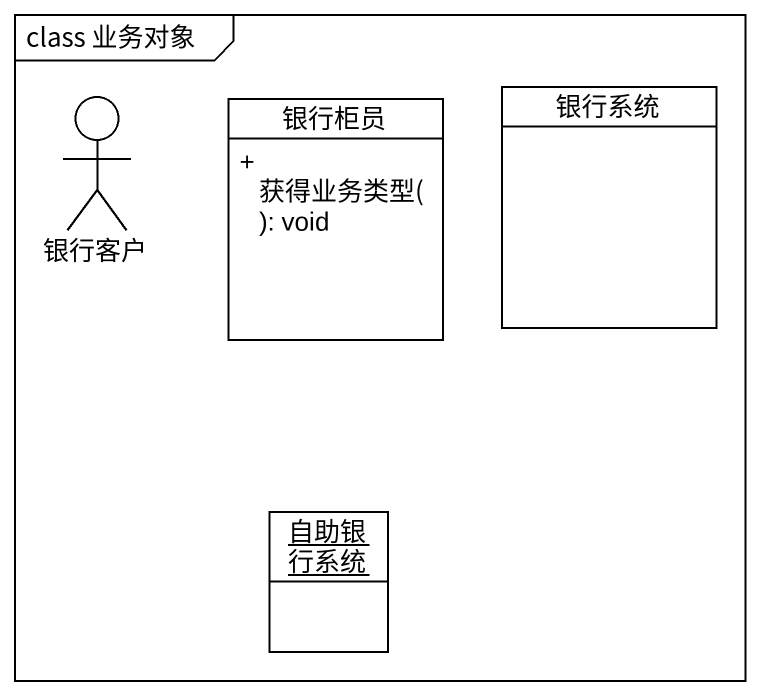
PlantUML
@startuml
mainframe class 业务对象
allowmixing
hide circle
hide empty members
skinparam classAttributeIconSize 0
actor 银行客户
class 银行柜员 {
  + 获得业务类型(): void
}
class 银行系统
object 自助银行系统
@enduml
